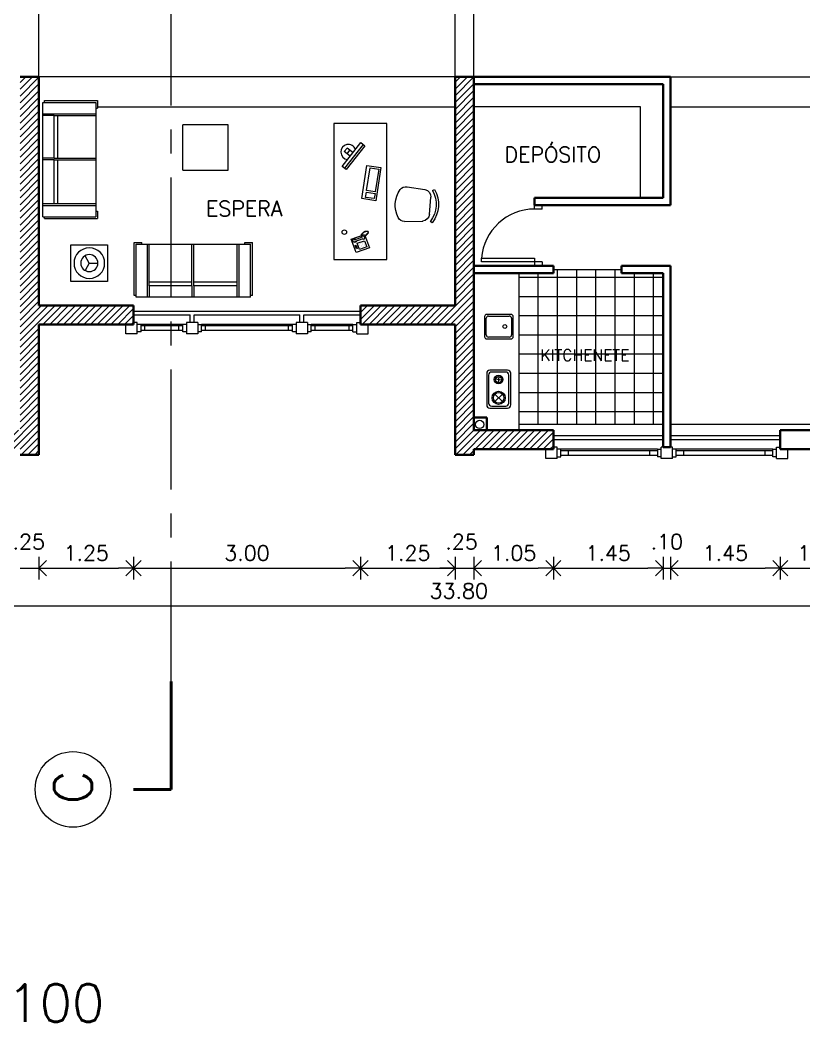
# Model space of a CAD drawing. Extents: x 1018 to 1366, y -109 to 186.
# Drawn here: x 1223.73 to 1234.09, y 105.65 to 118.9 of the extents above; entities that cross this region are included whole.
import ezdxf

# ---------------------------------------------------------------- set-up
doc = ezdxf.new("R2010")
doc.units = 0
doc.header["$LTSCALE"] = 0.5
doc.linetypes.add('CENTER', pattern=[50.8, 31.75, -6.35, 6.35, -6.35])
doc.layers.get('0').update_dxf_attribs({"linetype": 'CONTINUOUS'})
doc.layers.get('Defpoints').update_dxf_attribs({"linetype": 'CONTINUOUS'})
for name, color, linetype, lineweight in [('Acotaciones', 9, 'CONTINUOUS', 9), ('Carpintería', 55, 'CONTINUOUS', 20), ('Detalles .05', 243, 'CONTINUOUS', 5), ('Detalles 01', 8, 'CONTINUOUS', 9), ('Equipamiento fijo', 31, 'CONTINUOUS', 13), ('Equipamiento movil', 33, 'CONTINUOUS', 9), ('Muros corte', 7, 'CONTINUOUS', 40), ('Punta 015', 64, 'CONTINUOUS', 13), ('Punta 02', 11, 'CONTINUOUS', 20), ('Punta 05', 52, 'CONTINUOUS', 50), ('Tratamiento pisos', 251, 'CONTINUOUS', 9)]:
    doc.layers.add(name, color=color, linetype=linetype, lineweight=lineweight)
doc.styles.add('Texto 1.5 mm', font='simplex.shx', dxfattribs={"height": 0.15})
doc.styles.add('Texto 2 mm', font='simplex.shx', dxfattribs={"height": 0.2})
doc.styles.add('Texto 5 mm', font='simplex.shx', dxfattribs={"height": 0.5})
doc.dimstyles.new('Primera línea', dxfattribs={"dimscale": 0, "dimtxt": 0.2, "dimasz": 0.2, "dimexe": 0.15, "dimexo": 0, "dimgap": 0.1, "dimtad": 1, "dimzin": 4, "dimdsep": 46, "dimtxsty": 'Texto 2 mm', "dimblk": 'OPEN90', "dimcen": 2.5, "dimclrd": 256, "dimclre": 256, "dimclrt": 256, "dimadec": 0, "dimazin": 0, "dimtfac": 1, "dimtmove": 2, "dimatfit": 3, "dimldrblk": 'OPEN90', "dimfxl": 1, "dimtolj": 1, "dimtzin": 0, "dimlwd": -1, "dimlwe": -1, "dimarcsym": 0})
doc.dimstyles.new('Segunda línea', dxfattribs={"dimscale": 0, "dimtxt": 0.2, "dimasz": 0.2, "dimexe": 0.15, "dimexo": 0.5, "dimgap": 0.1, "dimtad": 1, "dimzin": 4, "dimdsep": 46, "dimtxsty": 'Texto 2 mm', "dimblk": 'OPEN90', "dimcen": 2.5, "dimclrd": 256, "dimclre": 256, "dimclrt": 256, "dimadec": 0, "dimazin": 0, "dimtfac": 1, "dimtmove": 2, "dimatfit": 3, "dimldrblk": 'OPEN90', "dimfxl": 1, "dimtolj": 1, "dimtzin": 0, "dimlwd": -1, "dimlwe": -1, "dimarcsym": 0})
pattern_1 = [(45, (58.78651, 0.94109), (-0.0449012806, 0.0449012806), [])]

# ---------------------------------------------------------------- blocks, each defined once
blk = doc.blocks.new('Velador planta')
for q in [(-4.33, 2.5), (4.33, 2.5), (0, -5)]:
    blk.add_line((0, 0), q)
for radius in [9, 5]:
    blk.add_circle((0, 0), radius)
blk = doc.blocks.new('TELEFONO')
at = {"layer": 'Detalles .05'}
for p, q in [((0.139, 0.134), (-0.098, 0.134)), ((-0.098, 0.134), (-0.098, -0.099)), ((-0.071, 0.089), (-0.071, -0.055)), ((-0.043, 0.089), (-0.043, -0.055)), ((0.108, 0.063), (0, 0.063)), ((0, 0.063), (0, -0.063)), ((0.081, 0.108), (0.023, 0.108)), ((0.023, 0.108), (0.023, 0.094)), ((0.023, 0.094), (0.081, 0.094)), ((0.027, 0.041), (0.027, 0.041)), ((0.027, 0.014), (0.027, 0.014)), ((0.054, 0.041), (0.054, 0.041)), ((0.054, 0.014), (0.054, 0.014)), ((0.081, 0.094), (0.081, 0.108)), ((0.081, 0.041), (0.081, 0.041)), ((0.081, 0.014), (0.081, 0.014)), ((0.108, -0.063), (0.108, 0.063)), ((0.139, -0.099), (0.139, 0.134)), ((-0.129, -0.104), (-0.147, -0.11)), ((-0.129, -0.116), (-0.147, -0.121)), ((-0.129, -0.127), (-0.147, -0.133)), ((-0.129, -0.139), (-0.147, -0.145)), ((-0.124, -0.093), (-0.141, -0.098)), ((-0.124, -0.15), (-0.141, -0.156)), ((-0.118, -0.081), (-0.135, -0.087)), ((-0.118, -0.162), (-0.135, -0.168)), ((-0.112, -0.07), (-0.129, -0.075)), ((-0.106, -0.058), (-0.124, -0.064)), ((-0.101, -0.047), (-0.118, -0.052)), ((-0.089, -0.156), (-0.106, -0.162)), ((-0.083, -0.145), (-0.101, -0.15)), ((-0.098, -0.099), (0.139, -0.099)), ((-0.078, -0.133), (-0.095, -0.139)), ((-0.072, -0.121), (-0.089, -0.127)), ((-0.067, -0.083), (-0.078, -0.116)), ((0, -0.063), (0.108, -0.063)), ((0.027, -0.013), (0.027, -0.013)), ((0.027, -0.04), (0.027, -0.04)), ((0.054, -0.013), (0.054, -0.013)), ((0.054, -0.04), (0.054, -0.04)), ((0.081, -0.013), (0.081, -0.013)), ((0.081, -0.04), (0.081, -0.04)), ((-0.104, -0.17), (-0.122, -0.176))]:
    blk.add_line(p, q, dxfattribs=at)
for centre, start, end in [((-0.057, 0.089), 298.4915, 241.5085), ((-0.057, -0.055), 118.4915, 61.5085)]:
    blk.add_arc(centre, 0.0302, start, end, dxfattribs=at)
blk = doc.blocks.new('RECTANG')
for p, q in [((1, 1), (0, 1)), ((0, 1), (0, 0)), ((1, 0), (1, 1)), ((0, 0), (1, 0))]:
    blk.add_line(p, q)
blk = doc.blocks.new('KEYBOARD', base_point=(60, 294))
for p, xscale, yscale, zscale in [((60, 294), 19, 8, 19), ((61, 295), 13, 5, 13), ((75, 295), 3, 5, 3)]:
    blk.add_blockref('RECTANG', p, dxfattribs=dict(xscale=xscale, yscale=yscale, zscale=zscale))
blk = doc.blocks.new('silla compu')
for p, q in [((-0.198, 0.131), (-0.215, -0.107)), ((0.255, 0.058), (0.197, -0.173)), ((-0.225, -0.207), (-0.247, -0.23)), ((0.092, -0.242), (-0.137, -0.206)), ((0.175, -0.271), (0.188, -0.3))]:
    blk.add_line(p, q)
for centre, radius, start, end in [((-0.105, 0.124), 0.0936, 112.4967, 175.8734), ((-0.005, -0.116), 0.354, 49.3107, 112.4967), ((0.175, 0.085), 0.0838, 341.6928, 53.5518), ((-0.122, -0.113), 0.0936, 175.8734, 260.9037), ((0.022, 0.055), 0.392, 226.6455, 295.1618), ((0.022, 0.055), 0.361, 226.6972, 295.1102), ((0.098, -0.138), 0.105, 266.1879, 340.6498)]:
    blk.add_arc(centre, radius, start, end)
blk = doc.blocks.new('_Open90')
at = {"color": 0, "linetype": 'ByBlock', "lineweight": -2}
for p, q in [((0, 0), (-1, 0)), ((-0.5, 0.5), (0, 0)), ((0, 0), (-0.5, -0.5))]:
    blk.add_line(p, q, dxfattribs=at)
blk = doc.blocks.new('*D139')
at = {"layer": 'Acotaciones', "transparency": 16777216}
for p, q in [((1223.982, 111.796), (1223.982, 111.496)), ((1225.232, 111.796), (1225.232, 111.496)), ((1224.182, 111.646), (1225.032, 111.646))]:
    blk.add_line(p, q, dxfattribs=at)
at = {"layer": 'Defpoints', "color": 0, "transparency": 16777216}
for p in [(1223.982, 111.796), (1225.232, 111.796), (1225.232, 111.646)]:
    blk.add_point(p, dxfattribs=at)
at = {"layer": 'Acotaciones', "transparency": 16777216, "xscale": 0.2, "yscale": 0.2, "zscale": 0.2, "rotation": 180}
blk.add_blockref('_Open90', (1223.982, 111.646), dxfattribs=at)
at = {"layer": 'Acotaciones', "transparency": 16777216, "xscale": 0.2, "yscale": 0.2, "zscale": 0.2}
blk.add_blockref('_Open90', (1225.232, 111.646), dxfattribs=at)
at = {"layer": 'Acotaciones', "transparency": 16777216, "insert": (1224.607, 111.846), "char_height": 0.2, "attachment_point": 5, "style": 'Texto 2 mm'}
blk.add_mtext('\\A1;1.25', dxfattribs=at)
blk = doc.blocks.new('*D140')
at = {"layer": 'Acotaciones', "transparency": 16777216}
for p, q in [((1225.232, 111.796), (1225.232, 111.496)), ((1228.232, 111.796), (1228.232, 111.496)), ((1225.432, 111.646), (1228.032, 111.646))]:
    blk.add_line(p, q, dxfattribs=at)
at = {"layer": 'Defpoints', "color": 0, "transparency": 16777216}
for p in [(1225.232, 111.796), (1228.232, 111.796), (1228.232, 111.646)]:
    blk.add_point(p, dxfattribs=at)
at = {"layer": 'Acotaciones', "transparency": 16777216, "xscale": 0.2, "yscale": 0.2, "zscale": 0.2, "rotation": 180}
blk.add_blockref('_Open90', (1225.232, 111.646), dxfattribs=at)
at = {"layer": 'Acotaciones', "transparency": 16777216, "xscale": 0.2, "yscale": 0.2, "zscale": 0.2}
blk.add_blockref('_Open90', (1228.232, 111.646), dxfattribs=at)
at = {"layer": 'Acotaciones', "transparency": 16777216, "insert": (1226.732, 111.846), "char_height": 0.2, "attachment_point": 5, "style": 'Texto 2 mm'}
blk.add_mtext('\\A1;3.00', dxfattribs=at)
blk = doc.blocks.new('*D141')
at = {"layer": 'Acotaciones', "transparency": 16777216}
for p, q in [((1228.232, 111.796), (1228.232, 111.496)), ((1229.482, 111.796), (1229.482, 111.496)), ((1228.432, 111.646), (1229.282, 111.646))]:
    blk.add_line(p, q, dxfattribs=at)
at = {"layer": 'Defpoints', "color": 0, "transparency": 16777216}
for p in [(1228.232, 111.796), (1229.482, 111.796), (1229.482, 111.646)]:
    blk.add_point(p, dxfattribs=at)
at = {"layer": 'Acotaciones', "transparency": 16777216, "xscale": 0.2, "yscale": 0.2, "zscale": 0.2, "rotation": 180}
blk.add_blockref('_Open90', (1228.232, 111.646), dxfattribs=at)
at = {"layer": 'Acotaciones', "transparency": 16777216, "xscale": 0.2, "yscale": 0.2, "zscale": 0.2}
blk.add_blockref('_Open90', (1229.482, 111.646), dxfattribs=at)
at = {"layer": 'Acotaciones', "transparency": 16777216, "insert": (1228.857, 111.846), "char_height": 0.2, "attachment_point": 5, "style": 'Texto 2 mm'}
blk.add_mtext('\\A1;1.25', dxfattribs=at)
blk = doc.blocks.new('*D142')
at = {"layer": 'Acotaciones', "transparency": 16777216}
for p, q in [((1229.732, 111.796), (1229.732, 111.496)), ((1230.782, 111.796), (1230.782, 111.496)), ((1229.932, 111.646), (1230.582, 111.646))]:
    blk.add_line(p, q, dxfattribs=at)
at = {"layer": 'Defpoints', "color": 0, "transparency": 16777216}
for p in [(1229.732, 111.796), (1230.782, 111.796), (1230.782, 111.646)]:
    blk.add_point(p, dxfattribs=at)
at = {"layer": 'Acotaciones', "transparency": 16777216, "xscale": 0.2, "yscale": 0.2, "zscale": 0.2, "rotation": 180}
blk.add_blockref('_Open90', (1229.732, 111.646), dxfattribs=at)
at = {"layer": 'Acotaciones', "transparency": 16777216, "xscale": 0.2, "yscale": 0.2, "zscale": 0.2}
blk.add_blockref('_Open90', (1230.782, 111.646), dxfattribs=at)
at = {"layer": 'Acotaciones', "transparency": 16777216, "insert": (1230.257, 111.846), "char_height": 0.2, "attachment_point": 5, "style": 'Texto 2 mm'}
blk.add_mtext('\\A1;1.05', dxfattribs=at)
blk = doc.blocks.new('*D143')
at = {"layer": 'Acotaciones', "transparency": 16777216}
for p, q in [((1230.782, 111.796), (1230.782, 111.496)), ((1232.232, 111.796), (1232.232, 111.496)), ((1230.982, 111.646), (1232.032, 111.646))]:
    blk.add_line(p, q, dxfattribs=at)
at = {"layer": 'Defpoints', "color": 0, "transparency": 16777216}
for p in [(1230.782, 111.796), (1232.232, 111.796), (1232.232, 111.646)]:
    blk.add_point(p, dxfattribs=at)
at = {"layer": 'Acotaciones', "transparency": 16777216, "xscale": 0.2, "yscale": 0.2, "zscale": 0.2, "rotation": 180}
blk.add_blockref('_Open90', (1230.782, 111.646), dxfattribs=at)
at = {"layer": 'Acotaciones', "transparency": 16777216, "xscale": 0.2, "yscale": 0.2, "zscale": 0.2}
blk.add_blockref('_Open90', (1232.232, 111.646), dxfattribs=at)
at = {"layer": 'Acotaciones', "transparency": 16777216, "insert": (1231.507, 111.846), "char_height": 0.2, "attachment_point": 5, "style": 'Texto 2 mm'}
blk.add_mtext('\\A1;1.45', dxfattribs=at)
blk = doc.blocks.new('*D144')
at = {"layer": 'Acotaciones', "transparency": 16777216}
for p, q in [((1232.332, 111.796), (1232.332, 111.496)), ((1233.782, 111.796), (1233.782, 111.496)), ((1232.532, 111.646), (1233.582, 111.646))]:
    blk.add_line(p, q, dxfattribs=at)
at = {"layer": 'Defpoints', "color": 0, "transparency": 16777216}
for p in [(1232.332, 111.796), (1233.782, 111.796), (1233.782, 111.646)]:
    blk.add_point(p, dxfattribs=at)
at = {"layer": 'Acotaciones', "transparency": 16777216, "xscale": 0.2, "yscale": 0.2, "zscale": 0.2, "rotation": 180}
blk.add_blockref('_Open90', (1232.332, 111.646), dxfattribs=at)
at = {"layer": 'Acotaciones', "transparency": 16777216, "xscale": 0.2, "yscale": 0.2, "zscale": 0.2}
blk.add_blockref('_Open90', (1233.782, 111.646), dxfattribs=at)
at = {"layer": 'Acotaciones', "transparency": 16777216, "insert": (1233.057, 111.846), "char_height": 0.2, "attachment_point": 5, "style": 'Texto 2 mm'}
blk.add_mtext('\\A1;1.45', dxfattribs=at)
blk = doc.blocks.new('*D145')
at = {"layer": 'Acotaciones', "transparency": 16777216}
for p, q in [((1233.782, 111.796), (1233.782, 111.496)), ((1234.832, 111.796), (1234.832, 111.496)), ((1233.982, 111.646), (1234.632, 111.646))]:
    blk.add_line(p, q, dxfattribs=at)
at = {"layer": 'Defpoints', "color": 0, "transparency": 16777216}
for p in [(1233.782, 111.796), (1234.832, 111.796), (1234.832, 111.646)]:
    blk.add_point(p, dxfattribs=at)
at = {"layer": 'Acotaciones', "transparency": 16777216, "xscale": 0.2, "yscale": 0.2, "zscale": 0.2, "rotation": 180}
blk.add_blockref('_Open90', (1233.782, 111.646), dxfattribs=at)
at = {"layer": 'Acotaciones', "transparency": 16777216, "xscale": 0.2, "yscale": 0.2, "zscale": 0.2}
blk.add_blockref('_Open90', (1234.832, 111.646), dxfattribs=at)
at = {"layer": 'Acotaciones', "transparency": 16777216, "insert": (1234.307, 111.846), "char_height": 0.2, "attachment_point": 5, "style": 'Texto 2 mm'}
blk.add_mtext('\\A1;1.05', dxfattribs=at)
blk = doc.blocks.new('*D152')
at = {"layer": 'Acotaciones', "transparency": 16777216}
for p, q in [((1212.632, 111.296), (1212.632, 110.996)), ((1246.432, 111.296), (1246.432, 110.996)), ((1246.232, 111.146), (1212.832, 111.146))]:
    blk.add_line(p, q, dxfattribs=at)
at = {"layer": 'Defpoints', "color": 0, "transparency": 16777216}
for p in [(1212.632, 111.796), (1246.432, 111.796), (1212.632, 111.146)]:
    blk.add_point(p, dxfattribs=at)
at = {"layer": 'Acotaciones', "transparency": 16777216, "xscale": 0.2, "yscale": 0.2, "zscale": 0.2, "rotation": 180}
blk.add_blockref('_Open90', (1212.632, 111.146), dxfattribs=at)
at = {"layer": 'Acotaciones', "transparency": 16777216, "xscale": 0.2, "yscale": 0.2, "zscale": 0.2}
blk.add_blockref('_Open90', (1246.432, 111.146), dxfattribs=at)
at = {"layer": 'Acotaciones', "transparency": 16777216, "insert": (1229.532, 111.346), "char_height": 0.2, "attachment_point": 5, "style": 'Texto 2 mm'}
blk.add_mtext('\\A1;33.80', dxfattribs=at)

msp = doc.modelspace()

# ---------------------------------------------------------------- hatches: boundary and pattern name
at = {"layer": 'Detalles 01'}
h = msp.add_hatch(dxfattribs=at)
h.set_pattern_fill('ANSI31,_O', color=256, scale=0.02)
h.set_pattern_definition(pattern_1)
h.paths.add_polyline_path([(1223.732, 113.471), (1222.682, 113.471), (1222.682, 113.221), (1223.732, 113.221), (1223.732, 113.146), (1223.982, 113.146), (1223.982, 114.871), (1225.232, 114.871), (1225.232, 115.121), (1223.982, 115.121), (1223.982, 118.146), (1223.732, 118.146)])
h = msp.add_hatch(dxfattribs=at)
h.set_pattern_fill('ANSI31,_O', color=256, scale=0.02)
h.set_pattern_definition(pattern_1)
h.paths.add_polyline_path([(1229.732, 118.146), (1229.482, 118.146), (1229.482, 115.121), (1228.232, 115.121), (1228.232, 114.871), (1229.482, 114.871), (1229.482, 113.146), (1229.732, 113.146), (1229.732, 113.221), (1230.782, 113.221), (1230.782, 113.471), (1229.732, 113.471)])
at = {"layer": 'Tratamiento pisos'}
h = msp.add_hatch(dxfattribs=at)
h.set_pattern_fill('NET,_I', color=256, scale=0.08, angle=-90, style=2)
h.set_pattern_definition([(270, (119.5865, 0.94109), (0.254, -4e-17), []), (0, (119.5865, 0.94109), (6e-17, 0.254), [])])
h.paths.add_polyline_path([(1230.782, 115.596), (1230.782, 115.546), (1230.332, 115.546), (1230.332, 113.546), (1232.207, 113.546), (1232.232, 113.546), (1232.232, 115.546), (1231.682, 115.546), (1231.682, 115.596)])

# ---------------------------------------------------------------- linework, layer by layer
at = {"layer": 'Acotaciones'}
for p, q in [((1232.332, 111.796), (1232.332, 111.496)), ((1223.732, 111.646), (1224.232, 111.646)), ((1229.232, 111.646), (1229.732, 111.646)), ((1232.232, 111.646), (1232.332, 111.646))]:
    msp.add_line(p, q, dxfattribs=at)
at = {"layer": 'Carpintería'}
for p, q in [((1230.532, 116.396), (1230.532, 116.446)), ((1230.632, 116.396), (1230.532, 116.396)), ((1230.632, 116.396), (1230.632, 116.446)), ((1229.832, 115.696), (1229.832, 115.746)), ((1229.832, 115.746), (1230.532, 115.746)), ((1230.532, 115.696), (1229.832, 115.696)), ((1230.532, 115.746), (1230.532, 115.696)), ((1230.632, 115.696), (1230.532, 115.696)), ((1230.532, 115.696), (1230.532, 115.646)), ((1230.632, 115.696), (1230.632, 115.646)), ((1225.282, 114.896), (1225.232, 114.896)), ((1225.282, 114.746), (1225.282, 114.896)), ((1226.082, 114.896), (1225.932, 114.896)), ((1225.932, 114.896), (1225.932, 114.746)), ((1226.082, 114.896), (1226.082, 114.746)), ((1227.532, 114.896), (1227.382, 114.896)), ((1227.382, 114.896), (1227.382, 114.746)), ((1227.532, 114.896), (1227.532, 114.746)), ((1228.182, 114.746), (1228.182, 114.896)), ((1228.182, 114.896), (1228.232, 114.896)), ((1225.132, 114.746), (1225.132, 114.871)), ((1225.332, 114.871), (1225.282, 114.871)), ((1225.332, 114.771), (1225.282, 114.771)), ((1225.332, 114.771), (1225.332, 114.871)), ((1225.882, 114.851), (1225.332, 114.851)), ((1225.882, 114.791), (1225.332, 114.791)), ((1225.382, 114.791), (1225.382, 114.851)), ((1225.832, 114.791), (1225.832, 114.851)), ((1225.882, 114.771), (1225.882, 114.871)), ((1225.932, 114.871), (1225.882, 114.871)), ((1225.932, 114.771), (1225.882, 114.771)), ((1226.082, 114.871), (1226.132, 114.871)), ((1226.132, 114.771), (1226.082, 114.771)), ((1226.132, 114.771), (1226.132, 114.871)), ((1227.332, 114.851), (1226.132, 114.851)), ((1227.332, 114.791), (1226.132, 114.791)), ((1226.182, 114.791), (1226.182, 114.851)), ((1227.282, 114.791), (1227.282, 114.851)), ((1227.382, 114.871), (1227.332, 114.871)), ((1227.332, 114.771), (1227.332, 114.871)), ((1227.382, 114.771), (1227.332, 114.771)), ((1227.532, 114.871), (1227.582, 114.871)), ((1227.582, 114.771), (1227.532, 114.771)), ((1227.582, 114.771), (1227.582, 114.871)), ((1228.132, 114.851), (1227.582, 114.851)), ((1228.132, 114.791), (1227.582, 114.791)), ((1227.632, 114.791), (1227.632, 114.851)), ((1228.082, 114.791), (1228.082, 114.851)), ((1228.132, 114.771), (1228.132, 114.871)), ((1228.132, 114.871), (1228.182, 114.871)), ((1228.132, 114.771), (1228.182, 114.771)), ((1228.332, 114.746), (1228.332, 114.871)), ((1225.282, 114.746), (1225.132, 114.746)), ((1226.082, 114.746), (1225.932, 114.746)), ((1227.532, 114.746), (1227.382, 114.746)), ((1228.182, 114.746), (1228.332, 114.746)), ((1230.682, 113.096), (1230.682, 113.221)), ((1230.832, 113.246), (1230.782, 113.246)), ((1230.832, 113.096), (1230.832, 113.246)), ((1230.882, 113.221), (1230.832, 113.221)), ((1230.882, 113.121), (1230.882, 113.221)), ((1230.882, 113.201), (1232.157, 113.201)), ((1230.982, 113.141), (1230.982, 113.201)), ((1232.057, 113.141), (1232.057, 113.201)), ((1232.157, 113.221), (1232.157, 113.121)), ((1232.157, 113.221), (1232.207, 113.221)), ((1232.207, 113.096), (1232.207, 113.246)), ((1232.232, 113.246), (1232.207, 113.246)), ((1232.357, 113.246), (1232.332, 113.246)), ((1232.357, 113.096), (1232.357, 113.246)), ((1232.407, 113.221), (1232.357, 113.221)), ((1232.407, 113.121), (1232.407, 113.221)), ((1232.407, 113.201), (1233.682, 113.201)), ((1232.507, 113.141), (1232.507, 113.201)), ((1233.582, 113.141), (1233.582, 113.201)), ((1233.682, 113.121), (1233.682, 113.221)), ((1233.682, 113.221), (1233.732, 113.221)), ((1233.732, 113.096), (1233.732, 113.246)), ((1233.732, 113.246), (1233.782, 113.246)), ((1233.882, 113.096), (1233.882, 113.221)), ((1230.832, 113.096), (1230.682, 113.096)), ((1230.832, 113.121), (1230.882, 113.121)), ((1230.882, 113.141), (1232.157, 113.141)), ((1232.207, 113.121), (1232.157, 113.121)), ((1232.357, 113.096), (1232.207, 113.096)), ((1232.357, 113.121), (1232.407, 113.121)), ((1232.407, 113.141), (1233.682, 113.141)), ((1233.732, 113.121), (1233.682, 113.121)), ((1233.732, 113.096), (1233.882, 113.096))]:
    msp.add_line(p, q, dxfattribs=at)
at = {"layer": 'Detalles 01', "linetype": 'CENTER', "ltscale": 0.1}
msp.add_line((1225.732, 110.146), (1225.732, 120.655), dxfattribs=at)
at = {"layer": 'Detalles 01'}
for p, q in [((1225.232, 115.046), (1228.232, 115.046)), ((1225.232, 114.996), (1225.982, 114.996)), ((1225.982, 114.896), (1225.982, 114.996)), ((1226.032, 114.896), (1226.032, 114.996)), ((1226.032, 114.996), (1227.432, 114.996)), ((1227.432, 114.896), (1227.432, 114.996)), ((1227.482, 114.896), (1227.482, 114.996)), ((1227.482, 114.996), (1228.232, 114.996)), ((1225.882, 114.871), (1225.332, 114.871)), ((1227.332, 114.871), (1226.132, 114.871)), ((1228.132, 114.871), (1227.582, 114.871)), ((1232.232, 113.396), (1230.782, 113.396)), ((1232.232, 113.346), (1230.782, 113.346)), ((1233.782, 113.396), (1232.332, 113.396)), ((1233.782, 113.346), (1232.332, 113.346)), ((1232.157, 113.221), (1230.882, 113.221)), ((1233.682, 113.221), (1232.407, 113.221))]:
    msp.add_line(p, q, dxfattribs=at)
msp.add_circle((1229.808, 113.548), 0.055, dxfattribs=at)
msp.add_arc((1230.534, 115.693), 0.703, 90.1171, 175.6407, dxfattribs=at)
at = {"layer": 'Equipamiento fijo'}
for p, q in [((1231.932, 117.746), (1229.732, 117.746)), ((1231.932, 116.546), (1231.932, 117.746)), ((1230.332, 113.471), (1230.332, 115.546))]:
    msp.add_line(p, q, dxfattribs=at)
at = {"layer": 'Equipamiento movil', "ltscale": 0.009}
for p, q in [((1224.032, 116.295), (1224.032, 117.807)), ((1224.032, 117.807), (1224.732, 117.807)), ((1224.057, 117.832), (1224.757, 117.832)), ((1224.057, 117.807), (1224.057, 117.832)), ((1224.732, 117.807), (1224.732, 117.657)), ((1224.757, 117.832), (1224.757, 117.732)), ((1224.732, 117.732), (1224.757, 117.732)), ((1224.032, 117.657), (1224.732, 117.657)), ((1224.182, 117.632), (1224.032, 117.632)), ((1224.182, 117.07), (1224.182, 117.632)), ((1224.182, 117.632), (1224.732, 117.632)), ((1224.232, 117.07), (1224.232, 117.632)), ((1224.732, 117.657), (1224.732, 116.295)), ((1224.182, 117.07), (1224.032, 117.07)), ((1224.182, 117.045), (1224.032, 117.045)), ((1224.182, 117.07), (1224.732, 117.07)), ((1224.182, 117.07), (1224.732, 117.07)), ((1224.182, 117.045), (1224.732, 117.045)), ((1224.182, 116.47), (1224.182, 117.045)), ((1224.232, 116.47), (1224.232, 117.045)), ((1224.032, 116.47), (1224.732, 116.47)), ((1224.032, 116.445), (1224.732, 116.445)), ((1224.732, 116.445), (1224.732, 116.295)), ((1224.732, 116.37), (1224.757, 116.37)), ((1224.757, 116.37), (1224.757, 116.27)), ((1224.032, 116.295), (1224.732, 116.295)), ((1224.057, 116.27), (1224.057, 116.295)), ((1224.057, 116.27), (1224.757, 116.27)), ((1225.241, 115.255), (1225.241, 115.955)), ((1225.241, 115.955), (1225.341, 115.955)), ((1225.341, 115.93), (1225.341, 115.955)), ((1226.703, 115.955), (1226.803, 115.955)), ((1226.703, 115.93), (1226.703, 115.955)), ((1226.803, 115.255), (1226.803, 115.955)), ((1225.266, 115.23), (1225.266, 115.93)), ((1225.266, 115.93), (1225.416, 115.93)), ((1225.416, 115.93), (1226.778, 115.93)), ((1225.416, 115.23), (1225.416, 115.93)), ((1225.441, 115.38), (1225.441, 115.93)), ((1226.003, 115.38), (1226.003, 115.93)), ((1226.003, 115.38), (1226.003, 115.93)), ((1226.028, 115.38), (1226.028, 115.93)), ((1226.603, 115.23), (1226.603, 115.93)), ((1226.628, 115.23), (1226.628, 115.93)), ((1226.628, 115.93), (1226.778, 115.93)), ((1226.778, 115.23), (1226.778, 115.93)), ((1226.003, 115.43), (1225.441, 115.43)), ((1226.603, 115.43), (1226.028, 115.43)), ((1226.003, 115.38), (1225.441, 115.38)), ((1225.441, 115.38), (1225.441, 115.23)), ((1226.003, 115.38), (1226.003, 115.23)), ((1226.028, 115.38), (1226.028, 115.23)), ((1226.603, 115.38), (1226.028, 115.38)), ((1225.266, 115.255), (1225.241, 115.255)), ((1226.778, 115.23), (1225.266, 115.23)), ((1226.803, 115.255), (1226.778, 115.255))]:
    msp.add_line(p, q, dxfattribs=at)
at = {"layer": 'Equipamiento movil'}
for p, q in [((1226.485, 117.511), (1225.885, 117.511)), ((1225.885, 116.911), (1225.885, 117.511)), ((1226.485, 116.911), (1226.485, 117.511)), ((1227.882, 117.527), (1227.882, 115.727)), ((1228.582, 117.527), (1227.882, 117.527)), ((1228.582, 115.727), (1228.582, 117.527)), ((1227.99, 116.961), (1228.237, 117.276)), ((1228.237, 117.276), (1228.292, 117.232)), ((1228.055, 117.203), (1228.018, 117.156)), ((1228.095, 117.095), (1228.018, 117.156)), ((1228.268, 117.251), (1228.021, 116.937)), ((1228.292, 117.232), (1228.045, 116.918)), ((1228.132, 117.142), (1228.055, 117.203)), ((1228.055, 117.126), (1228.093, 117.173)), ((1225.885, 116.911), (1226.485, 116.911)), ((1228.045, 116.918), (1227.99, 116.961)), ((1224.404, 115.437), (1224.404, 115.923)), ((1224.404, 115.923), (1224.89, 115.923)), ((1224.89, 115.923), (1224.89, 115.437)), ((1227.882, 115.727), (1228.582, 115.727)), ((1224.89, 115.437), (1224.404, 115.437)), ((1229.873, 114.973), (1229.873, 114.708)), ((1229.894, 114.733), (1229.894, 114.951)), ((1230.221, 115.003), (1229.903, 115.003)), ((1229.924, 114.981), (1230.2, 114.981)), ((1230.23, 114.951), (1230.23, 114.733)), ((1230.251, 114.708), (1230.251, 114.973)), ((1229.903, 114.678), (1230.221, 114.678)), ((1230.2, 114.703), (1229.924, 114.703)), ((1229.901, 114.224), (1229.901, 113.806)), ((1230.177, 114.266), (1229.943, 114.266)), ((1230.152, 114.241), (1229.968, 114.241)), ((1230.219, 114.015), (1230.219, 114.224)), ((1229.926, 114.199), (1229.926, 113.831)), ((1230.098, 114.135), (1230.017, 114.146)), ((1230.063, 114.181), (1230.052, 114.1)), ((1230.194, 114.015), (1230.194, 114.199)), ((1230.194, 113.831), (1230.194, 114.015)), ((1230.219, 113.806), (1230.219, 114.015)), ((1230.009, 113.85), (1230.109, 113.95)), ((1230.109, 113.85), (1230.01, 113.95)), ((1229.943, 113.764), (1230.177, 113.764)), ((1229.968, 113.789), (1230.152, 113.789))]:
    msp.add_line(p, q, dxfattribs=at)
for centre, radius in [((1228.019, 116.091), 0.03), ((1230.14, 114.842), 0.0252), ((1230.058, 114.141), 0.0577), ((1230.058, 114.141), 0.041), ((1230.059, 113.9), 0.0871), ((1230.059, 113.9), 0.0703)]:
    msp.add_circle(centre, radius, dxfattribs=at)
for centre, radius, start, end in [((1228.072, 117.151), 0.1, 19.6916, 263.9196), ((1229.903, 114.973), 0.03, 90, 180), ((1229.924, 114.951), 0.03, 90, 180), ((1230.2, 114.951), 0.03, 0, 90), ((1230.221, 114.973), 0.03, 0, 90), ((1229.903, 114.708), 0.03, 180, 270), ((1229.924, 114.733), 0.03, 180, 270), ((1230.2, 114.733), 0.03, 270, 360), ((1230.221, 114.708), 0.03, 270, 360), ((1229.943, 114.224), 0.0418, 90, 180), ((1229.968, 114.199), 0.0418, 90, 180), ((1230.152, 114.199), 0.0418, 0, 90), ((1230.177, 114.224), 0.0418, 0, 90), ((1229.968, 113.831), 0.0418, 180, 270), ((1230.152, 113.831), 0.0418, 270, 0), ((1229.943, 113.806), 0.0418, 180, 270), ((1230.177, 113.806), 0.0418, 270, 0)]:
    msp.add_arc(centre, radius, start, end, dxfattribs=at)
at = {"layer": 'Muros corte'}
for p, q in [((1223.732, 118.146), (1223.982, 118.146)), ((1223.982, 115.121), (1223.982, 118.146)), ((1229.482, 118.146), (1229.482, 115.121)), ((1232.332, 118.146), (1229.482, 118.146)), ((1229.732, 118.146), (1229.732, 113.471)), ((1232.332, 116.446), (1232.332, 118.146)), ((1232.232, 118.046), (1229.732, 118.046)), ((1232.232, 116.546), (1232.232, 118.046)), ((1232.232, 116.546), (1230.532, 116.546)), ((1230.532, 116.446), (1230.532, 116.546)), ((1232.332, 116.446), (1230.532, 116.446)), ((1230.782, 115.646), (1229.732, 115.646)), ((1230.782, 115.546), (1229.732, 115.546)), ((1230.782, 115.546), (1230.782, 115.646)), ((1232.332, 115.646), (1231.682, 115.646)), ((1231.682, 115.546), (1231.682, 115.646)), ((1232.232, 115.546), (1231.682, 115.546)), ((1232.232, 113.246), (1232.232, 115.546)), ((1232.332, 113.246), (1232.332, 115.646)), ((1223.982, 115.121), (1225.232, 115.121)), ((1225.232, 115.121), (1225.232, 114.871)), ((1228.232, 114.871), (1228.232, 115.121)), ((1229.482, 115.121), (1228.232, 115.121)), ((1223.982, 114.871), (1225.232, 114.871)), ((1223.982, 113.146), (1223.982, 114.871)), ((1229.482, 114.871), (1228.232, 114.871)), ((1229.482, 114.871), (1229.482, 113.146)), ((1229.732, 113.641), (1229.902, 113.641)), ((1229.902, 113.471), (1229.902, 113.641)), ((1230.782, 113.471), (1229.732, 113.471)), ((1230.782, 113.221), (1230.782, 113.471)), ((1234.832, 113.471), (1233.782, 113.471)), ((1233.782, 113.221), (1233.782, 113.471)), ((1230.782, 113.221), (1229.732, 113.221)), ((1229.732, 113.221), (1229.732, 113.146)), ((1232.332, 113.246), (1232.232, 113.246)), ((1234.832, 113.221), (1233.782, 113.221)), ((1223.982, 113.146), (1223.732, 113.146)), ((1229.732, 113.146), (1229.482, 113.146))]:
    msp.add_line(p, q, dxfattribs=at)
at = {"layer": 'Punta 02'}
msp.add_circle((1224.432, 108.721), 0.5, dxfattribs=at)
at = {"layer": 'Punta 05'}
for p, q in [((1225.732, 110.146), (1225.732, 108.721)), ((1225.732, 108.721), (1225.232, 108.721))]:
    msp.add_line(p, q, dxfattribs=at)
at = {"layer": 'Tratamiento pisos'}
for p, q in [((1223.982, 118.146), (1223.982, 119.746)), ((1229.482, 118.146), (1229.482, 119.746)), ((1229.732, 118.146), (1229.732, 119.746)), ((1229.482, 118.146), (1223.982, 118.146)), ((1232.332, 118.146), (1234.832, 118.146)), ((1224.757, 117.746), (1229.482, 117.746)), ((1232.332, 117.746), (1234.832, 117.746)), ((1230.782, 115.596), (1231.682, 115.596)), ((1232.232, 113.546), (1230.332, 113.546)), ((1234.832, 113.546), (1232.332, 113.546))]:
    msp.add_line(p, q, dxfattribs=at)

# ---------------------------------------------------------------- block references
at = {"layer": 'Detalles .05', "xscale": -0.8, "yscale": 0.8, "zscale": 0.8, "rotation": 109.5246331456692}
msp.add_blockref('TELEFONO', (1228.238, 115.96), dxfattribs=at)
at = {"layer": 'Equipamiento movil'}
for name, p, xscale, yscale, zscale, rotation in [('KEYBOARD', (1228.5, 116.944), -0.02326153846132684, 0.02326153846151868, 0.02326153846153847, 81.42196533294214), ('Velador planta', (1224.648, 115.681), -0.0225, 0.0225, 0.0225, 90)]:
    msp.add_blockref(name, p, dxfattribs=dict(at, xscale=xscale, yscale=yscale, zscale=zscale, rotation=rotation))
at = {"layer": 'Equipamiento movil', "xscale": -1, "rotation": 76.81788753903423}
msp.add_blockref('silla compu', (1228.931, 116.468), dxfattribs=at)

# ---------------------------------------------------------------- texts
at = {"layer": 'Acotaciones', "char_height": 0.2, "attachment_point": 5, "style": 'Texto 2 mm'}
for s, insert in [('.25', (1223.847, 111.996)), ('.25', (1229.569, 111.996)), ('\\A1;.10', (1232.282, 111.996))]:
    msp.add_mtext(s, dxfattribs=dict(at, insert=insert))
at = {"layer": 'Punta 015', "insert": (1230.61, 114.388), "char_height": 0.15, "width": 1.38855, "attachment_point": 7, "style": 'Texto 1.5 mm'}
msp.add_mtext('KITCHENETE', dxfattribs=at)
at = {"layer": 'Punta 02', "char_height": 0.2, "style": 'Texto 2 mm'}
for s, insert, width, attachment_point in [('DEPÓSITO', (1230.136, 117.017), 1.41809, 7), ('ESPERA', (1226.191, 116.503), 1.0557, 1)]:
    msp.add_mtext(s, dxfattribs=dict(at, insert=insert, width=width, attachment_point=attachment_point))
at = {"layer": 'Punta 05', "insert": (1224.683, 108.524), "char_height": 0.5, "width": 0.3999, "attachment_point": 7, "rotation": 90, "style": 'Texto 5 mm'}
msp.add_mtext('C', dxfattribs=at)
at = {"layer": 'Punta 05', "insert": (1212.634, 106.145), "char_height": 0.5, "width": 14.40563, "attachment_point": 1, "style": 'Texto 5 mm'}
msp.add_mtext('PLANTA TERCER PISO - Esc.: 1:100', dxfattribs=at)

# ---------------------------------------------------------------- dimensions: what is measured, and where the dimension line sits
at = {"layer": 'Acotaciones'}
for base, p1, p2, dimstyle, picture, middle in [((1225.232, 111.646), (1223.982, 111.796), (1225.232, 111.796), 'Primera línea', '*D139', (1224.607, 111.846)), ((1228.232, 111.646), (1225.232, 111.796), (1228.232, 111.796), 'Primera línea', '*D140', (1226.732, 111.846)), ((1229.482, 111.646), (1228.232, 111.796), (1229.482, 111.796), 'Primera línea', '*D141', (1228.857, 111.846)), ((1230.782, 111.646), (1229.732, 111.796), (1230.782, 111.796), 'Primera línea', '*D142', (1230.257, 111.846)), ((1232.232, 111.646), (1230.782, 111.796), (1232.232, 111.796), 'Primera línea', '*D143', (1231.507, 111.846)), ((1233.782, 111.646), (1232.332, 111.796), (1233.782, 111.796), 'Primera línea', '*D144', (1233.057, 111.846)), ((1234.832, 111.646), (1233.782, 111.796), (1234.832, 111.796), 'Primera línea', '*D145', (1234.307, 111.846)), ((1212.632, 111.146), (1246.432, 111.796), (1212.632, 111.796), 'Segunda línea', '*D152', (1229.532, 111.346))]:
    dim = msp.add_linear_dim(base=base, p1=p1, p2=p2, dimstyle=dimstyle, override={"dimscale": 1}, dxfattribs=at)
    dim.commit()
    dim.dimension.update_dxf_attribs({"geometry": picture, "text_midpoint": middle})

doc.saveas('drawing.dxf')
